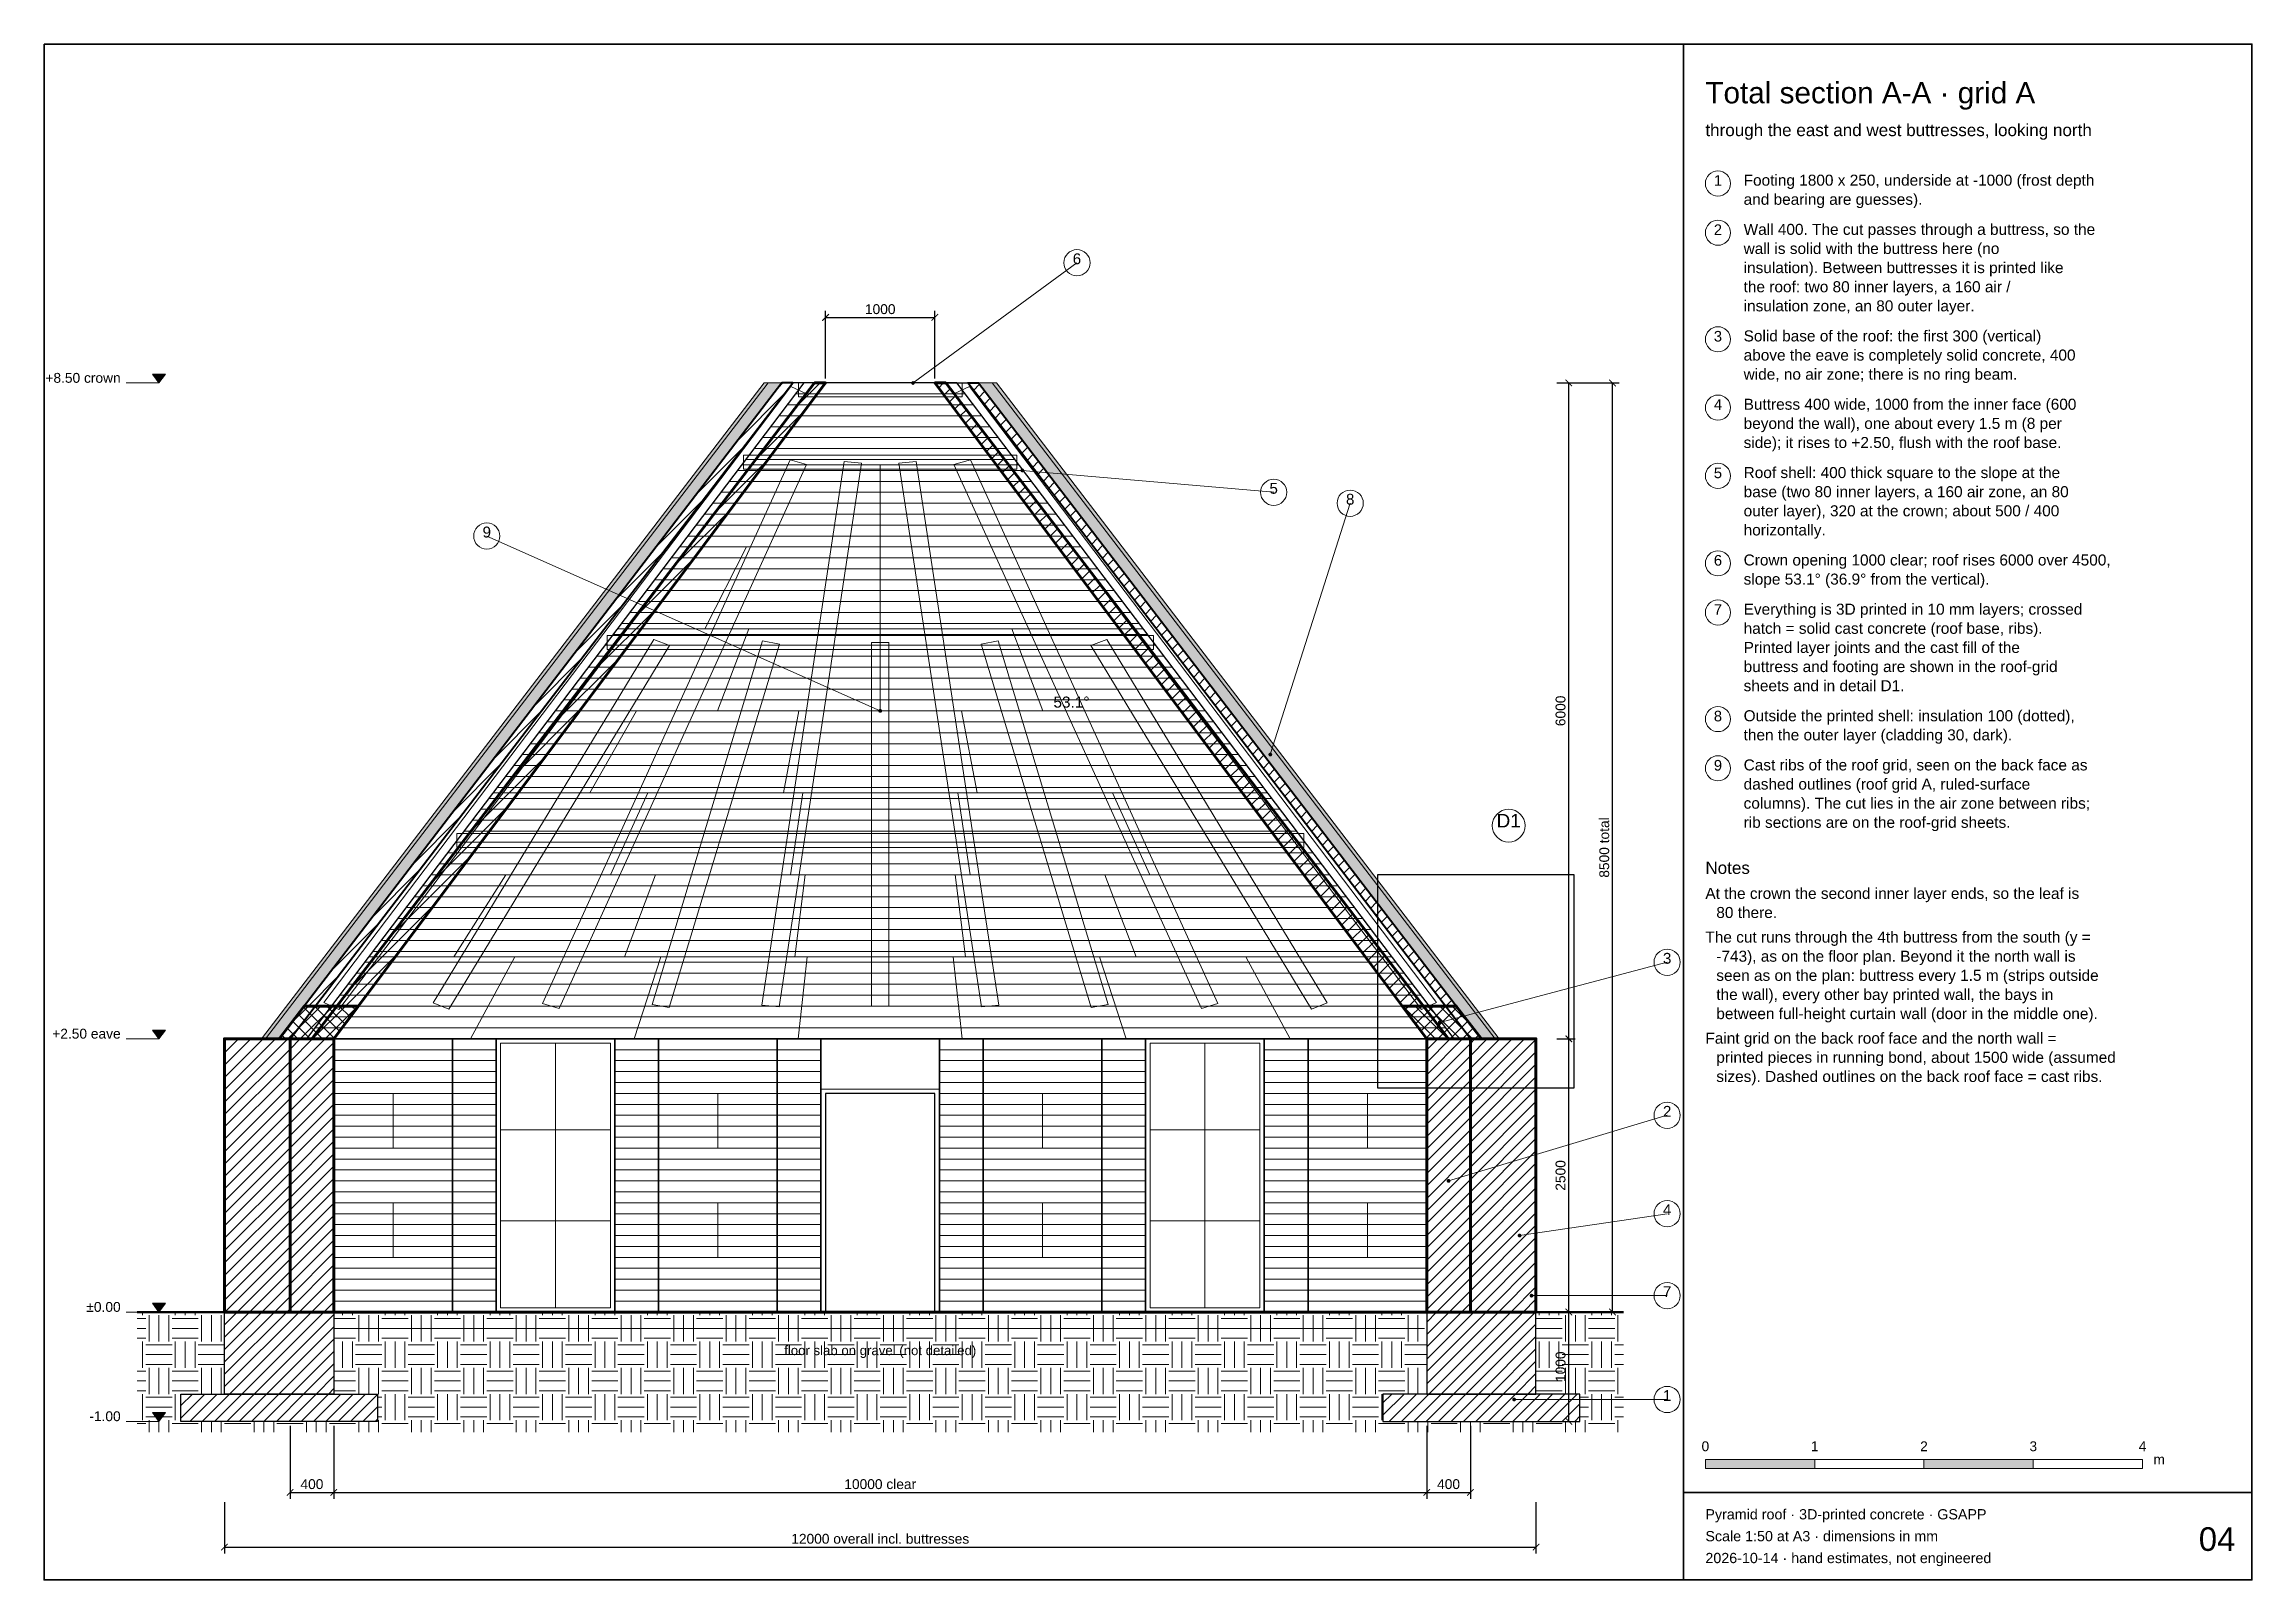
# Paper-space layout 'A3 sheet' of a CAD drawing. Header units: millimetres. Extents: x 8 to 412, y 8 to 289.
# The model-space entities are those that its viewports show. They can reach past a viewport. Long polylines and large blocks are cut down to what shows.
import ezdxf
from ezdxf.enums import TextEntityAlignment as Align

# ---------------------------------------------------------------- set-up
doc = ezdxf.new("R2010")
doc.units = ezdxf.units.MM
doc.linetypes.add('DASHED', pattern=[1.524, 1.27, -0.254])
for name, color, linetype, lineweight in [('ANNOTATION', 4, 'CONTINUOUS', 18), ('BACKGROUND', 9, 'CONTINUOUS', 13), ('CLADDING', 7, 'Continuous', 9), ('DIMS', 3, 'CONTINUOUS', 18), ('HATCH-CAST', 7, 'CONTINUOUS', 9), ('HATCH-EARTH', 8, 'CONTINUOUS', 9), ('HATCH-INSULATION', 7, 'Continuous', 9), ('HATCH-PRINTED', 7, 'CONTINUOUS', 9), ('HIDDEN-AXIS', 8, 'DASHED', 18), ('LINES', 7, 'CONTINUOUS', 25), ('OUTLINE-CUT', 7, 'CONTINUOUS', 50), ('OUTLINE-FINE', 7, 'CONTINUOUS', 25), ('PRINT-LAYERS', 7, 'CONTINUOUS', 9), ('TEXT', 7, 'CONTINUOUS', 18), ('TITLEBLOCK', 7, 'CONTINUOUS', 18)]:
    doc.layers.add(name, color=color, linetype=linetype, lineweight=lineweight)
doc.styles.get("Standard").update_dxf_attribs({"font": 'arial.ttf'})
doc.dimstyles.new('PYR-1-50', dxfattribs={"dimscale": 50, "dimtxt": 1.8, "dimasz": 1.2, "dimexe": 1.2, "dimexo": 0.8, "dimgap": 0.6, "dimtad": 1, "dimdec": 0, "dimtxsty": 'Standard', "dimblk": 'ARCHTICK', "dimcen": 2.5, "dimclrd": 3, "dimclre": 3, "dimclrt": 7, "dimazin": 3, "dimtfac": 1, "dimtmove": 0, "dimatfit": 3})

# ---------------------------------------------------------------- blocks, each defined once
blk = doc.blocks.new('_ARCHTICK')
at = {"color": 0, "linetype": 'BYBLOCK', "const_width": 0.15}
blk.add_lwpolyline([(-0.5, -0.5), (0.5, 0.5)], dxfattribs=at)

msp = doc.modelspace()

# ---------------------------------------------------------------- hatches: boundary and pattern name
at = {"layer": 'ANNOTATION', "ltscale": 50}
h = msp.add_hatch(color=7, dxfattribs=at)
h.dxf.hatch_style = 1
h.paths.add_polyline_path([(-6600, 8500), (-6540, 8580), (-6660, 8580)])
h = msp.add_hatch(color=7, dxfattribs=at)
h.dxf.hatch_style = 1
edge = h.paths.add_edge_path()
edge.add_arc((300, 8500), 17.5, 0, 360)
h = msp.add_hatch(color=7, dxfattribs=at)
h.dxf.hatch_style = 1
edge = h.paths.add_edge_path()
edge.add_arc((1300, 7700), 17.5, 0, 360)
h = msp.add_hatch(color=7, dxfattribs=at)
h.dxf.hatch_style = 1
edge = h.paths.add_edge_path()
edge.add_arc((0, 5500), 17.5, 0, 360)
h = msp.add_hatch(color=7, dxfattribs=at)
h.dxf.hatch_style = 1
edge = h.paths.add_edge_path()
edge.add_arc((3569.2, 5100), 17.5, 0, 360)
h = msp.add_hatch(color=7, dxfattribs=at)
h.dxf.hatch_style = 1
edge = h.paths.add_edge_path()
edge.add_arc((5120, 2650), 17.5, 0, 360)
h = msp.add_hatch(color=7, dxfattribs=at)
h.dxf.hatch_style = 1
h.paths.add_polyline_path([(-6600, 2500), (-6540, 2580), (-6660, 2580)])
h = msp.add_hatch(color=7, dxfattribs=at)
h.dxf.hatch_style = 1
edge = h.paths.add_edge_path()
edge.add_arc((5200, 1200), 17.5, 0, 360)
h = msp.add_hatch(color=7, dxfattribs=at)
h.dxf.hatch_style = 1
edge = h.paths.add_edge_path()
edge.add_arc((5850, 700), 17.5, 0, 360)
h = msp.add_hatch(color=7, dxfattribs=at)
h.dxf.hatch_style = 1
h.paths.add_polyline_path([(-6600, 0), (-6540, 80), (-6660, 80)])
h = msp.add_hatch(color=7, dxfattribs=at)
h.dxf.hatch_style = 1
edge = h.paths.add_edge_path()
edge.add_arc((5960, 150), 17.5, 0, 360)
h = msp.add_hatch(color=7, dxfattribs=at)
h.dxf.hatch_style = 1
edge = h.paths.add_edge_path()
edge.add_arc((5800, -800), 17.5, 0, 360)
h = msp.add_hatch(color=7, dxfattribs=at)
h.dxf.hatch_style = 1
h.paths.add_polyline_path([(-6600, -1000), (-6540, -920), (-6660, -920)])
at = {"layer": 'CLADDING', "ltscale": 50}
h = msp.add_hatch(color=7, dxfattribs=at)
h.dxf.hatch_style = 1
h.paths.add_polyline_path([(-5625, 2500), (-5662.5, 2500), (-1062.5, 8500), (-1025, 8500)])
h = msp.add_hatch(color=7, dxfattribs=at)
h.dxf.hatch_style = 1
h.paths.add_polyline_path([(5662.5, 2500), (5625, 2500), (1025, 8500), (1062.5, 8500)])
at = {"layer": 'HATCH-CAST', "ltscale": 50}
h = msp.add_hatch(dxfattribs=at)
h.set_pattern_fill('ANSI37', scale=25.197)
h.paths.add_polyline_path([(-4775, 2800), (-5000, 2500), (-5500, 2500), (-5270, 2800)])
h = msp.add_hatch(dxfattribs=at)
h.set_pattern_fill('ANSI37', scale=25.197)
h.paths.add_polyline_path([(5270, 2800), (5500, 2500), (5000, 2500), (4775, 2800)])
at = {"layer": 'HATCH-EARTH', "ltscale": 50}
h = msp.add_hatch(dxfattribs=at)
h.set_pattern_fill('EARTH', scale=37.795)
h.paths.add_polyline_path([(-6400, -1000), (-4600, -1000), (-4600, -750), (-5000, -750), (-5000, 0), (-3914.3, 0), (-3514.3, 0), (-2428.6, 0), (-2028.6, 0), (-942.9, 0), (-542.9, 0), (-500, 0), (500, 0), (542.9, 0), (942.9, 0), (2028.6, 0), (2428.6, 0), (3514.3, 0), (3914.3, 0), (5000, 0), (5000, -750), (4600, -750), (4600, -1000), (6400, -1000), (6400, -750), (6000, -750), (6000, 0), (6800, 0), (6800, -1100), (-6800, -1100), (-6800, 0), (-6000, 0), (-6000, -750), (-6400, -750)])
at = {"layer": 'HATCH-INSULATION', "ltscale": 50}
h = msp.add_hatch(dxfattribs=at)
h.set_pattern_fill('DOTS', scale=23.62205)
h.paths.add_polyline_path([(-5270, 2800), (-5500, 2500), (-5625, 2500), (-1025, 8500), (-900, 8500)])
h = msp.add_hatch(dxfattribs=at)
h.set_pattern_fill('DOTS', scale=23.62205)
h.paths.add_polyline_path([(5270, 2800), (900, 8500), (1025, 8500), (5625, 2500), (5500, 2500)])
at = {"layer": 'HATCH-PRINTED', "ltscale": 50}
h = msp.add_hatch(dxfattribs=at)
h.set_pattern_fill('ANSI31', scale=25.197)
h.paths.add_polyline_path([(-800, 8500), (-5170, 2800), (-5270, 2800), (-900, 8500)])
h = msp.add_hatch(dxfattribs=at)
h.set_pattern_fill('ANSI31', scale=25.197)
h.paths.add_polyline_path([(-4970, 2800), (-600, 8500), (-500, 8500), (-4775, 2800)])
h = msp.add_hatch(dxfattribs=at)
h.set_pattern_fill('ANSI31', scale=25.197)
h.paths.add_polyline_path([(4970, 2800), (4775, 2800), (500, 8500), (600, 8500)])
h = msp.add_hatch(dxfattribs=at)
h.set_pattern_fill('ANSI31', scale=25.197)
h.paths.add_polyline_path([(5170, 2800), (800, 8500), (900, 8500), (5270, 2800)])
h = msp.add_hatch(dxfattribs=at)
h.set_pattern_fill('ANSI31', scale=25.197)
h.paths.add_polyline_path([(-6000, 0), (-6000, 2500), (-5625, 2500), (-5500, 2500), (-5400, 2500), (-5400, 0)])
h = msp.add_hatch(dxfattribs=at)
h.set_pattern_fill('ANSI31', scale=25.197)
h.paths.add_polyline_path([(-5000, 0), (-5400, 0), (-5400, 2500), (-5200, 2500), (-5000, 2500)])
h = msp.add_hatch(dxfattribs=at)
h.set_pattern_fill('ANSI31', scale=25.197)
h.paths.add_polyline_path([(5000, 0), (5000, 2500), (5200, 2500), (5400, 2500), (5400, 0)])
h = msp.add_hatch(dxfattribs=at)
h.set_pattern_fill('ANSI31', scale=25.197)
h.paths.add_polyline_path([(6000, 0), (5400, 0), (5400, 2500), (5500, 2500), (5625, 2500), (6000, 2500)])
h = msp.add_hatch(dxfattribs=at)
h.set_pattern_fill('ANSI31', scale=25.197)
h.paths.add_polyline_path([(-6000, -750), (-6000, 0), (-5400, 0), (-5000, 0), (-5000, -750)])
h = msp.add_hatch(dxfattribs=at)
h.set_pattern_fill('ANSI31', scale=25.197)
h.paths.add_polyline_path([(6000, -750), (5000, -750), (5000, 0), (5400, 0), (6000, 0)])
h = msp.add_hatch(dxfattribs=at)
h.set_pattern_fill('ANSI31', scale=25.197)
h.paths.add_polyline_path([(-6000, -750), (-5000, -750), (-4600, -750), (-4600, -1000), (-6400, -1000), (-6400, -750)])
h = msp.add_hatch(dxfattribs=at)
h.set_pattern_fill('ANSI31', scale=25.197)
h.paths.add_polyline_path([(6000, -750), (6400, -750), (6400, -1000), (4600, -1000), (4600, -750), (5000, -750)])

# ---------------------------------------------------------------- linework, layer by layer
at = {"layer": 'ANNOTATION', "lineweight": 20, "ltscale": 50}
for points in [[(1800, 9600), (300, 8500)], [(-6600, 8500), (-6900, 8500)], [(3600, 7500), (1300, 7700)], [(4300, 7400), (3569.2, 5100)], [(-3600, 7100), (0, 5500)], [(7200, 3200), (5120, 2650)], [(-6600, 2500), (-6900, 2500)], [(7200, 1800), (5200, 1200)], [(7200, 900), (5850, 700)], [(-6600, 0), (-6900, 0)], [(7200, 150), (5960, 150)], [(7200, -800), (5800, -800)], [(-6600, -1000), (-6900, -1000)]]:
    msp.add_lwpolyline(points, dxfattribs=at)
at = {"layer": 'ANNOTATION', "lineweight": 9, "ltscale": 50}
for points in [[(-6600, 8500), (-6540, 8580), (-6660, 8580)], [(-6600, 2500), (-6540, 2580), (-6660, 2580)], [(-6600, 0), (-6540, 80), (-6660, 80)], [(-6600, -1000), (-6540, -920), (-6660, -920)]]:
    msp.add_lwpolyline(points, close=True, dxfattribs=at)
at = {"layer": 'ANNOTATION', "lineweight": 18, "ltscale": 50}
for centre, radius in [((1800, 9600), 120), ((3600, 7500), 120), ((4300, 7400), 120), ((-3600, 7100), 120), ((5750, 4450), 150), ((7200, 3200), 120), ((7200, 1800), 120), ((7200, 900), 120), ((7200, 150), 120), ((7200, -800), 120)]:
    msp.add_circle(centre, radius, dxfattribs=at)
at = {"layer": 'BACKGROUND', "lineweight": 20, "ltscale": 50}
for points in [[(-2971.4, 40), (-2971.4, 2460)], [(2971.4, 40), (2971.4, 2460)]]:
    msp.add_lwpolyline(points, dxfattribs=at)
at = {"layer": 'BACKGROUND', "lineweight": 15, "ltscale": 50}
for points in [[(-3474.3, 1666.7), (-2468.6, 1666.7)], [(2468.6, 1666.7), (3474.3, 1666.7)], [(-3474.3, 833.3), (-2468.6, 833.3)], [(2468.6, 833.3), (3474.3, 833.3)]]:
    msp.add_lwpolyline(points, dxfattribs=at)
at = {"layer": 'HIDDEN-AXIS', "linetype": 'DASHED', "lineweight": 20, "ltscale": 50}
for points in [[(-748.5, 8372), (748.5, 8372), (748.5, 8500), (-748.5, 8500), (-748.5, 8372)], [(-5091, 2833), (-817, 8469), (-680.1, 8403), (-4954, 2767), (-5091, 2833)], [(4954, 2767), (680.1, 8403), (817, 8469), (5091, 2833), (4954, 2767)], [(-3088.7, 2821.7), (-825.2, 7796.5), (-674.8, 7753), (-2938.3, 2778.3), (-3088.7, 2821.7)], [(-1250, 7710.7), (1250, 7710.7), (1250, 7838.7), (-1250, 7838.7), (-1250, 7710.7)], [(-1083.9, 2807.6), (-329.4, 7782.4), (-170.6, 7767.1), (-925.1, 2792.4), (-1083.9, 2807.6)], [(925.1, 2792.4), (170.6, 7767.1), (329.4, 7782.4), (1083.9, 2807.6), (925.1, 2792.4)], [(2938.3, 2778.3), (674.8, 7753), (825.2, 7796.5), (3088.7, 2821.7), (2938.3, 2778.3)], [(-4090, 2827.7), (-2072, 6154.1), (-1928, 6098.6), (-3946, 2772.3), (-4090, 2827.7)], [(-2500, 6062.4), (2500, 6062.4), (2500, 6190.4), (-2500, 6190.4), (-2500, 6062.4)], [(-2086.8, 2815), (-1077.8, 6141.3), (-922.2, 6111.4), (-1931.2, 2785), (-2086.8, 2815)], [(-80, 2800), (-80, 6126.4), (80, 6126.4), (80, 2800), (-80, 2800)], [(1931.2, 2785), (922.2, 6111.4), (1077.8, 6141.3), (2086.8, 2815), (1931.2, 2785)], [(3946, 2772.3), (1928, 6098.6), (2072, 6154.1), (4090, 2827.7), (3946, 2772.3)], [(-3875, 4249.2), (3875, 4249.2), (3875, 4377.2), (-3875, 4377.2), (-3875, 4249.2)], [(-5250, 2500), (5250, 2500), (5022.5, 2800), (-5022.5, 2800), (-5250, 2500)], [(-4980, -150), (4980, -150)]]:
    msp.add_lwpolyline(points, dxfattribs=at)
at = {"layer": 'HIDDEN-AXIS', "linetype": 'DASHED', "lineweight": 9, "ltscale": 50}
for points in [[(-1268.8, 7750), (1268.8, 7750)], [(0, 7000), (0, 7750)], [(-1837.5, 7000), (1837.5, 7000)], [(-1604.2, 6250), (-1225, 7000)], [(0, 6250), (0, 7000)], [(-2406.2, 6250), (2406.2, 6250)], [(-1487.5, 5500), (-1203.1, 6250)], [(0, 5500), (0, 6250)], [(1487.5, 5500), (1203.1, 6250)], [(-2975, 5500), (2975, 5500)], [(-2657.8, 4750), (-2231.2, 5500)], [(-885.9, 4750), (-743.8, 5500)], [(885.9, 4750), (743.8, 5500)], [(-3543.8, 4750), (3543.8, 4750)], [(-2467.5, 4000), (-2126.2, 4750)], [(-822.5, 4000), (-708.7, 4750)], [(822.5, 4000), (708.7, 4750)], [(2467.5, 4000), (2126.3, 4750)], [(-4112.5, 4000), (4112.5, 4000)], [(-3901, 3250), (-3427.1, 4000)], [(-2340.6, 3250), (-2056.2, 4000)], [(-780.2, 3250), (-685.4, 4000)], [(780.2, 3250), (685.4, 4000)], [(2340.6, 3250), (2056.2, 4000)], [(-4681.2, 3250), (4681.2, 3250)], [(-3750, 2500), (-3343.8, 3250)], [(-2250, 2500), (-2006.3, 3250)], [(-750, 2500), (-668.8, 3250)], [(750, 2500), (668.7, 3250)], [(2250, 2500), (2006.3, 3250)], [(3750, 2500), (3343.7, 3250)], [(-5000, 2000), (-3914.3, 2000)], [(-4457.1, 1500), (-4457.1, 2000)], [(-2028.6, 2000), (-942.9, 2000)], [(-1485.7, 1500), (-1485.7, 2000)], [(942.9, 2000), (2028.6, 2000)], [(1485.7, 1500), (1485.7, 2000)], [(3914.3, 2000), (5000, 2000)], [(4457.1, 1500), (4457.1, 2000)], [(-5000, 1500), (-3914.3, 1500)], [(-2028.6, 1500), (-942.9, 1500)], [(942.9, 1500), (2028.6, 1500)], [(3914.3, 1500), (5000, 1500)], [(-5000, 1000), (-3914.3, 1000)], [(-4457.1, 500), (-4457.1, 1000)], [(-2028.6, 1000), (-942.9, 1000)], [(-1485.7, 500), (-1485.7, 1000)], [(942.9, 1000), (2028.6, 1000)], [(1485.7, 500), (1485.7, 1000)], [(3914.3, 1000), (5000, 1000)], [(4457.1, 500), (4457.1, 1000)], [(-5000, 500), (-3914.3, 500)], [(-2028.6, 500), (-942.9, 500)], [(942.9, 500), (2028.6, 500)], [(3914.3, 500), (5000, 500)]]:
    msp.add_lwpolyline(points, dxfattribs=at)
at = {"layer": 'HIDDEN-AXIS', "linetype": 'DASHED', "lineweight": 25, "ltscale": 50}
msp.add_lwpolyline([(4550, 2050), (6350, 2050), (6350, 4000), (4550, 4000), (4550, 2050)], dxfattribs=at)
at = {"layer": 'LINES', "lineweight": 0, "ltscale": 50}
msp.add_lwpolyline([(5000, 2500), (500, 8500)], dxfattribs=at)
at = {"layer": 'LINES', "lineweight": 25, "ltscale": 50}
for points in [[(-5000, 2500), (-5500, 2500)], [(5000, 2500), (5500, 2500)]]:
    msp.add_lwpolyline(points, dxfattribs=at)
at = {"layer": 'LINES', "lineweight": 60, "ltscale": 50}
for points in [[(-5000, 0), (-5000, 2500)], [(5000, 0), (5000, 2500)], [(-5000, 0), (5000, 0)]]:
    msp.add_lwpolyline(points, dxfattribs=at)
at = {"layer": 'LINES', "lineweight": 50, "ltscale": 50}
msp.add_lwpolyline([(-6800, 0), (6800, 0)], dxfattribs=at)
at = {"layer": 'OUTLINE-CUT', "lineweight": 40, "ltscale": 50}
for points in [[(-5400, 2500), (-800, 8500), (-900, 8500), (-5500, 2500)], [(5400, 2500), (800, 8500), (900, 8500), (5500, 2500)]]:
    msp.add_lwpolyline(points, close=True, dxfattribs=at)
at = {"layer": 'OUTLINE-CUT', "lineweight": 70, "ltscale": 50}
for points in [[(-5000, 2500), (-500, 8500), (-600, 8500), (-5200, 2500)], [(5000, 2500), (500, 8500), (600, 8500), (5200, 2500)], [(-5400, 0), (-6000, 0), (-6000, 2500), (-5400, 2500)], [(-5000, 0), (-5400, 0), (-5400, 2500), (-5000, 2500)], [(5000, 0), (5400, 0), (5400, 2500), (5000, 2500)], [(5400, 0), (6000, 0), (6000, 2500), (5400, 2500)]]:
    msp.add_lwpolyline(points, close=True, dxfattribs=at)
at = {"layer": 'OUTLINE-CUT', "lineweight": 60, "ltscale": 50}
for points in [[(-5000, 2500), (-4775, 2800), (-5270, 2800), (-5500, 2500)], [(5000, 2500), (4775, 2800), (5270, 2800), (5500, 2500)]]:
    msp.add_lwpolyline(points, close=True, dxfattribs=at)
at = {"layer": 'OUTLINE-FINE', "lineweight": 20, "ltscale": 50}
for points in [[(-5625, 2500), (-1025, 8500), (-1062.5, 8500), (-5662.5, 2500)], [(5625, 2500), (1025, 8500), (1062.5, 8500), (5662.5, 2500)]]:
    msp.add_lwpolyline(points, close=True, dxfattribs=at)
at = {"layer": 'OUTLINE-FINE', "lineweight": 9, "ltscale": 50}
for points in [[(-5500, 2500), (-900, 8500), (-1025, 8500), (-5625, 2500)], [(5500, 2500), (900, 8500), (1025, 8500), (5625, 2500)]]:
    msp.add_lwpolyline(points, close=True, dxfattribs=at)
at = {"layer": 'OUTLINE-FINE', "lineweight": 25, "ltscale": 50}
for points in [[(-5200, 2500), (-600, 8500), (-800, 8500), (-5400, 2500)], [(5200, 2500), (600, 8500), (800, 8500), (5400, 2500)]]:
    msp.add_lwpolyline(points, close=True, dxfattribs=at)
at = {"layer": 'OUTLINE-FINE', "lineweight": 30, "ltscale": 50}
for points in [[(-5250, 2500), (5250, 2500), (700, 8500), (-700, 8500)], [(-5000, 0), (5000, 0), (5000, 2500), (-5000, 2500)], [(-500, 0), (500, 0), (500, 2000), (-500, 2000)], [(-5000, -750), (-6000, -750), (-6000, 0), (-5000, 0)], [(5000, -750), (6000, -750), (6000, 0), (5000, 0)], [(-4600, -1000), (-6400, -1000), (-6400, -750), (-4600, -750)], [(4600, -1000), (6400, -1000), (6400, -750), (4600, -750)]]:
    msp.add_lwpolyline(points, close=True, dxfattribs=at)
at = {"layer": 'OUTLINE-FINE', "lineweight": 35, "ltscale": 50}
for points in [[(-3914.3, 0), (-3514.3, 0), (-3514.3, 2500), (-3914.3, 2500)], [(-3514.3, 0), (-2428.6, 0), (-2428.6, 2500), (-3514.3, 2500)], [(-2428.6, 0), (-2028.6, 0), (-2028.6, 2500), (-2428.6, 2500)], [(-942.9, 0), (-542.9, 0), (-542.9, 2500), (-942.9, 2500)], [(542.9, 0), (942.9, 0), (942.9, 2500), (542.9, 2500)], [(2028.6, 0), (2428.6, 0), (2428.6, 2500), (2028.6, 2500)], [(2428.6, 0), (3514.3, 0), (3514.3, 2500), (2428.6, 2500)], [(3514.3, 0), (3914.3, 0), (3914.3, 2500), (3514.3, 2500)]]:
    msp.add_lwpolyline(points, close=True, dxfattribs=at)
at = {"layer": 'OUTLINE-FINE', "lineweight": 15, "ltscale": 50}
for points in [[(-3474.3, 40), (-2468.6, 40), (-2468.6, 2460), (-3474.3, 2460)], [(2468.6, 40), (3474.3, 40), (3474.3, 2460), (2468.6, 2460)], [(-540, 0), (540, 0), (540, 2040), (-540, 2040)]]:
    msp.add_lwpolyline(points, close=True, dxfattribs=at)
at = {"layer": 'PRINT-LAYERS', "lineweight": 5, "ltscale": 50}
for points in [[(-851.7, 8300), (851.7, 8300)], [(-775.8, 8400), (775.8, 8400)], [(-1003.3, 8100), (1003.3, 8100)], [(-927.5, 8200), (927.5, 8200)], [(-1155, 7900), (1155, 7900)], [(-1079.2, 8000), (1079.2, 8000)], [(-1306.7, 7700), (1306.7, 7700)], [(-1230.8, 7800), (1230.8, 7800)], [(-1458.3, 7500), (1458.3, 7500)], [(-1382.5, 7600), (1382.5, 7600)], [(-1610, 7300), (1610, 7300)], [(-1534.2, 7400), (1534.2, 7400)], [(-1761.7, 7100), (1761.7, 7100)], [(-1685.8, 7200), (1685.8, 7200)], [(-1913.3, 6900), (1913.3, 6900)], [(-1837.5, 7000), (1837.5, 7000)], [(-2065, 6700), (2065, 6700)], [(-1989.2, 6800), (1989.2, 6800)], [(-2216.7, 6500), (2216.7, 6500)], [(-2140.8, 6600), (2140.8, 6600)], [(-2368.3, 6300), (2368.3, 6300)], [(-2292.5, 6400), (2292.5, 6400)], [(-2520, 6100), (2520, 6100)], [(-2444.2, 6200), (2444.2, 6200)], [(-2671.7, 5900), (2671.7, 5900)], [(-2595.8, 6000), (2595.8, 6000)], [(-2823.3, 5700), (2823.3, 5700)], [(-2747.5, 5800), (2747.5, 5800)], [(-2975, 5500), (2975, 5500)], [(-2899.2, 5600), (2899.2, 5600)], [(-3126.7, 5300), (3126.7, 5300)], [(-3050.8, 5400), (3050.8, 5400)], [(-3278.3, 5100), (3278.3, 5100)], [(-3202.5, 5200), (3202.5, 5200)], [(-3430, 4900), (3430, 4900)], [(-3354.2, 5000), (3354.2, 5000)], [(-3581.7, 4700), (3581.7, 4700)], [(-3505.8, 4800), (3505.8, 4800)], [(-3733.3, 4500), (3733.3, 4500)], [(-3657.5, 4600), (3657.5, 4600)], [(-3885, 4300), (3885, 4300)], [(-3809.2, 4400), (3809.2, 4400)], [(-4036.7, 4100), (4036.7, 4100)], [(-3960.8, 4200), (3960.8, 4200)], [(-4188.3, 3900), (4188.3, 3900)], [(-4112.5, 4000), (4112.5, 4000)], [(-4340, 3700), (4340, 3700)], [(-4264.2, 3800), (4264.2, 3800)], [(-4491.7, 3500), (4491.7, 3500)], [(-4415.8, 3600), (4415.8, 3600)], [(-4643.3, 3300), (4643.3, 3300)], [(-4567.5, 3400), (4567.5, 3400)], [(-4795, 3100), (4795, 3100)], [(-4719.2, 3200), (4719.2, 3200)], [(-4946.7, 2900), (4946.7, 2900)], [(-4870.8, 3000), (4870.8, 3000)], [(-5098.3, 2700), (5098.3, 2700)], [(-5022.5, 2800), (5022.5, 2800)], [(-5174.2, 2600), (5174.2, 2600)], [(-5000, 2400), (-3914.3, 2400)], [(-5000, 2300), (-3914.3, 2300)], [(-3914.3, 2400), (-3514.3, 2400)], [(-3914.3, 2300), (-3514.3, 2300)], [(-2428.6, 2400), (-2028.6, 2400)], [(-2428.6, 2300), (-2028.6, 2300)], [(-2028.6, 2400), (-942.9, 2400)], [(-2028.6, 2300), (-942.9, 2300)], [(-942.9, 2400), (-542.9, 2400)], [(-942.9, 2300), (-542.9, 2300)], [(542.9, 2400), (942.9, 2400)], [(542.9, 2300), (942.9, 2300)], [(942.9, 2400), (2028.6, 2400)], [(942.9, 2300), (2028.6, 2300)], [(2028.6, 2400), (2428.6, 2400)], [(2028.6, 2300), (2428.6, 2300)], [(3514.3, 2400), (3914.3, 2400)], [(3514.3, 2300), (3914.3, 2300)], [(3914.3, 2400), (5000, 2400)], [(3914.3, 2300), (5000, 2300)], [(-5000, 2200), (-3914.3, 2200)], [(-5000, 2100), (-3914.3, 2100)], [(-3914.3, 2200), (-3514.3, 2200)], [(-3914.3, 2100), (-3514.3, 2100)], [(-2428.6, 2200), (-2028.6, 2200)], [(-2428.6, 2100), (-2028.6, 2100)], [(-2028.6, 2200), (-942.9, 2200)], [(-2028.6, 2100), (-942.9, 2100)], [(-942.9, 2200), (-542.9, 2200)], [(-942.9, 2100), (-542.9, 2100)], [(542.9, 2200), (942.9, 2200)], [(542.9, 2100), (942.9, 2100)], [(942.9, 2200), (2028.6, 2200)], [(942.9, 2100), (2028.6, 2100)], [(2028.6, 2200), (2428.6, 2200)], [(2028.6, 2100), (2428.6, 2100)], [(3514.3, 2200), (3914.3, 2200)], [(3514.3, 2100), (3914.3, 2100)], [(3914.3, 2200), (5000, 2200)], [(3914.3, 2100), (5000, 2100)], [(-5000, 2000), (-3914.3, 2000)], [(-5000, 1900), (-3914.3, 1900)], [(-3914.3, 2000), (-3514.3, 2000)], [(-3914.3, 1900), (-3514.3, 1900)], [(-2428.6, 2000), (-2028.6, 2000)], [(-2428.6, 1900), (-2028.6, 1900)], [(-2028.6, 2000), (-942.9, 2000)], [(-2028.6, 1900), (-942.9, 1900)], [(-942.9, 2000), (-542.9, 2000)], [(-942.9, 1900), (-542.9, 1900)], [(542.9, 2000), (942.9, 2000)], [(542.9, 1900), (942.9, 1900)], [(942.9, 2000), (2028.6, 2000)], [(942.9, 1900), (2028.6, 1900)], [(2028.6, 2000), (2428.6, 2000)], [(2028.6, 1900), (2428.6, 1900)], [(3514.3, 2000), (3914.3, 2000)], [(3514.3, 1900), (3914.3, 1900)], [(3914.3, 2000), (5000, 2000)], [(3914.3, 1900), (5000, 1900)], [(-5000, 1800), (-3914.3, 1800)], [(-5000, 1700), (-3914.3, 1700)], [(-3914.3, 1800), (-3514.3, 1800)], [(-3914.3, 1700), (-3514.3, 1700)], [(-2428.6, 1800), (-2028.6, 1800)], [(-2428.6, 1700), (-2028.6, 1700)], [(-2028.6, 1800), (-942.9, 1800)], [(-2028.6, 1700), (-942.9, 1700)], [(-942.9, 1800), (-542.9, 1800)], [(-942.9, 1700), (-542.9, 1700)], [(542.9, 1800), (942.9, 1800)], [(542.9, 1700), (942.9, 1700)], [(942.9, 1800), (2028.6, 1800)], [(942.9, 1700), (2028.6, 1700)], [(2028.6, 1800), (2428.6, 1800)], [(2028.6, 1700), (2428.6, 1700)], [(3514.3, 1800), (3914.3, 1800)], [(3514.3, 1700), (3914.3, 1700)], [(3914.3, 1800), (5000, 1800)], [(3914.3, 1700), (5000, 1700)], [(-5000, 1600), (-3914.3, 1600)], [(-5000, 1500), (-3914.3, 1500)], [(-3914.3, 1600), (-3514.3, 1600)], [(-3914.3, 1500), (-3514.3, 1500)], [(-2428.6, 1600), (-2028.6, 1600)], [(-2428.6, 1500), (-2028.6, 1500)], [(-2028.6, 1600), (-942.9, 1600)], [(-2028.6, 1500), (-942.9, 1500)], [(-942.9, 1600), (-542.9, 1600)], [(-942.9, 1500), (-542.9, 1500)], [(542.9, 1600), (942.9, 1600)], [(542.9, 1500), (942.9, 1500)], [(942.9, 1600), (2028.6, 1600)], [(942.9, 1500), (2028.6, 1500)], [(2028.6, 1600), (2428.6, 1600)], [(2028.6, 1500), (2428.6, 1500)], [(3514.3, 1600), (3914.3, 1600)], [(3514.3, 1500), (3914.3, 1500)], [(3914.3, 1600), (5000, 1600)], [(3914.3, 1500), (5000, 1500)], [(-5000, 1400), (-3914.3, 1400)], [(-5000, 1300), (-3914.3, 1300)], [(-3914.3, 1400), (-3514.3, 1400)], [(-3914.3, 1300), (-3514.3, 1300)], [(-2428.6, 1400), (-2028.6, 1400)], [(-2428.6, 1300), (-2028.6, 1300)], [(-2028.6, 1400), (-942.9, 1400)], [(-2028.6, 1300), (-942.9, 1300)], [(-942.9, 1400), (-542.9, 1400)], [(-942.9, 1300), (-542.9, 1300)], [(542.9, 1400), (942.9, 1400)], [(542.9, 1300), (942.9, 1300)], [(942.9, 1400), (2028.6, 1400)], [(942.9, 1300), (2028.6, 1300)], [(2028.6, 1400), (2428.6, 1400)], [(2028.6, 1300), (2428.6, 1300)], [(3514.3, 1400), (3914.3, 1400)], [(3514.3, 1300), (3914.3, 1300)], [(3914.3, 1400), (5000, 1400)], [(3914.3, 1300), (5000, 1300)], [(-5000, 1200), (-3914.3, 1200)], [(-5000, 1100), (-3914.3, 1100)], [(-3914.3, 1200), (-3514.3, 1200)], [(-3914.3, 1100), (-3514.3, 1100)], [(-2428.6, 1200), (-2028.6, 1200)], [(-2428.6, 1100), (-2028.6, 1100)], [(-2028.6, 1200), (-942.9, 1200)], [(-2028.6, 1100), (-942.9, 1100)], [(-942.9, 1200), (-542.9, 1200)], [(-942.9, 1100), (-542.9, 1100)], [(542.9, 1200), (942.9, 1200)], [(542.9, 1100), (942.9, 1100)], [(942.9, 1200), (2028.6, 1200)], [(942.9, 1100), (2028.6, 1100)], [(2028.6, 1200), (2428.6, 1200)], [(2028.6, 1100), (2428.6, 1100)], [(3514.3, 1200), (3914.3, 1200)], [(3514.3, 1100), (3914.3, 1100)], [(3914.3, 1200), (5000, 1200)], [(3914.3, 1100), (5000, 1100)], [(-5000, 1000), (-3914.3, 1000)], [(-5000, 900), (-3914.3, 900)], [(-3914.3, 1000), (-3514.3, 1000)], [(-3914.3, 900), (-3514.3, 900)], [(-2428.6, 1000), (-2028.6, 1000)], [(-2428.6, 900), (-2028.6, 900)], [(-2028.6, 1000), (-942.9, 1000)], [(-2028.6, 900), (-942.9, 900)], [(-942.9, 1000), (-542.9, 1000)], [(-942.9, 900), (-542.9, 900)], [(542.9, 1000), (942.9, 1000)], [(542.9, 900), (942.9, 900)], [(942.9, 1000), (2028.6, 1000)], [(942.9, 900), (2028.6, 900)], [(2028.6, 1000), (2428.6, 1000)], [(2028.6, 900), (2428.6, 900)], [(3514.3, 1000), (3914.3, 1000)], [(3514.3, 900), (3914.3, 900)], [(3914.3, 1000), (5000, 1000)], [(3914.3, 900), (5000, 900)], [(-5000, 800), (-3914.3, 800)], [(-5000, 700), (-3914.3, 700)], [(-3914.3, 800), (-3514.3, 800)], [(-3914.3, 700), (-3514.3, 700)], [(-2428.6, 800), (-2028.6, 800)], [(-2428.6, 700), (-2028.6, 700)], [(-2028.6, 800), (-942.9, 800)], [(-2028.6, 700), (-942.9, 700)], [(-942.9, 800), (-542.9, 800)], [(-942.9, 700), (-542.9, 700)], [(542.9, 800), (942.9, 800)], [(542.9, 700), (942.9, 700)], [(942.9, 800), (2028.6, 800)], [(942.9, 700), (2028.6, 700)], [(2028.6, 800), (2428.6, 800)], [(2028.6, 700), (2428.6, 700)], [(3514.3, 800), (3914.3, 800)], [(3514.3, 700), (3914.3, 700)], [(3914.3, 800), (5000, 800)], [(3914.3, 700), (5000, 700)], [(-5000, 600), (-3914.3, 600)], [(-5000, 500), (-3914.3, 500)], [(-3914.3, 600), (-3514.3, 600)], [(-3914.3, 500), (-3514.3, 500)], [(-2428.6, 600), (-2028.6, 600)], [(-2428.6, 500), (-2028.6, 500)], [(-2028.6, 600), (-942.9, 600)], [(-2028.6, 500), (-942.9, 500)], [(-942.9, 600), (-542.9, 600)], [(-942.9, 500), (-542.9, 500)], [(542.9, 600), (942.9, 600)], [(542.9, 500), (942.9, 500)], [(942.9, 600), (2028.6, 600)], [(942.9, 500), (2028.6, 500)], [(2028.6, 600), (2428.6, 600)], [(2028.6, 500), (2428.6, 500)], [(3514.3, 600), (3914.3, 600)], [(3514.3, 500), (3914.3, 500)], [(3914.3, 600), (5000, 600)], [(3914.3, 500), (5000, 500)], [(-5000, 400), (-3914.3, 400)], [(-5000, 300), (-3914.3, 300)], [(-3914.3, 400), (-3514.3, 400)], [(-3914.3, 300), (-3514.3, 300)], [(-2428.6, 400), (-2028.6, 400)], [(-2428.6, 300), (-2028.6, 300)], [(-2028.6, 400), (-942.9, 400)], [(-2028.6, 300), (-942.9, 300)], [(-942.9, 400), (-542.9, 400)], [(-942.9, 300), (-542.9, 300)], [(542.9, 400), (942.9, 400)], [(542.9, 300), (942.9, 300)], [(942.9, 400), (2028.6, 400)], [(942.9, 300), (2028.6, 300)], [(2028.6, 400), (2428.6, 400)], [(2028.6, 300), (2428.6, 300)], [(3514.3, 400), (3914.3, 400)], [(3514.3, 300), (3914.3, 300)], [(3914.3, 400), (5000, 400)], [(3914.3, 300), (5000, 300)], [(-5000, 200), (-3914.3, 200)], [(-5000, 100), (-3914.3, 100)], [(-3914.3, 200), (-3514.3, 200)], [(-3914.3, 100), (-3514.3, 100)], [(-2428.6, 200), (-2028.6, 200)], [(-2428.6, 100), (-2028.6, 100)], [(-2028.6, 200), (-942.9, 200)], [(-2028.6, 100), (-942.9, 100)], [(-942.9, 200), (-542.9, 200)], [(-942.9, 100), (-542.9, 100)], [(542.9, 200), (942.9, 200)], [(542.9, 100), (942.9, 100)], [(942.9, 200), (2028.6, 200)], [(942.9, 100), (2028.6, 100)], [(2028.6, 200), (2428.6, 200)], [(2028.6, 100), (2428.6, 100)], [(3514.3, 200), (3914.3, 200)], [(3514.3, 100), (3914.3, 100)], [(3914.3, 200), (5000, 200)], [(3914.3, 100), (5000, 100)]]:
    msp.add_lwpolyline(points, dxfattribs=at)

# ---------------------------------------------------------------- texts
at = {"layer": 'ANNOTATION', "ltscale": 50}
for s, height, p in [('6', 99.4, (1800, 9556.8)), ('5', 99.4, (3600, 7456.8)), ('8', 99.4, (4300, 7356.8)), ('9', 99.4, (-3600, 7056.8)), ('D1', 124.2, (5750, 4396)), ('3', 99.4, (7200, 3156.8)), ('2', 99.4, (7200, 1756.8)), ('4', 99.4, (7200, 856.8)), ('7', 99.4, (7200, 106.8)), ('1', 99.4, (7200, -843.2))]:
    msp.add_text(s, height=height, dxfattribs=at).set_placement(p, align=Align.BOTTOM_CENTER)
for s, p in [('+8.50 crown', (-6950, 8475)), ('+2.50 eave', (-6950, 2475)), ('±0.00', (-6950, -25)), ('-1.00', (-6950, -1025))]:
    msp.add_text(s, height=90, dxfattribs=at).set_placement(p, align=Align.BOTTOM_RIGHT)
at = {"layer": 'TEXT', "ltscale": 50}
for s, height, p in [('53.1°', 100.8, (1750, 5500)), ('floor slab on gravel (not detailed)', 86.4, (0, -420))]:
    msp.add_text(s, height=height, dxfattribs=at).set_placement(p, align=Align.BOTTOM_CENTER)

# ---------------------------------------------------------------- dimensions: what is measured, and where the dimension line sits
at = {"layer": 'DIMS'}
for base, p1, p2 in [((-500, 9100), (-500, 8500), (500, 8500)), ((-5400, -1650), (-5400, -1000), (-5000, -1000)), ((5000, -1650), (5000, -1000), (5400, -1000))]:
    msp.add_linear_dim(base=base, p1=p1, p2=p2, dimstyle='PYR-1-50', dxfattribs=at).render()
for base, p1, p2 in [((6300, 2500), (6150, 2500), (6150, 8500)), ((6300, 0), (6150, 0), (6150, 2500)), ((6300, -1000), (6150, -1000), (6150, 0))]:
    msp.add_linear_dim(base=base, p1=p1, p2=p2, angle=90, dimstyle='PYR-1-50', dxfattribs=at).render()
msp.add_linear_dim(base=(6700, 0), p1=(6150, 0), p2=(6150, 8500), angle=90, text='<> total', dimstyle='PYR-1-50', dxfattribs=at).render()
for base, p1, p2, text in [((-5000, -1650), (-5000, -1000), (5000, -1000), '<> clear'), ((-6000, -2150), (-6000, -1700), (6000, -1700), '<> overall incl. buttresses')]:
    msp.add_linear_dim(base=base, p1=p1, p2=p2, text=text, dimstyle='PYR-1-50', dxfattribs=at).render()

psp = doc.layouts.new('A3 sheet')

# ---------------------------------------------------------------- hatches: boundary and pattern name
at = {"layer": 'TITLEBLOCK'}
h = psp.add_hatch(color=7, dxfattribs=at)
h.dxf.hatch_style = 1
h.paths.add_polyline_path([(312, 30), (332, 30), (332, 28.4), (312, 28.4)])
h = psp.add_hatch(color=7, dxfattribs=at)
h.dxf.hatch_style = 1
h.paths.add_polyline_path([(352, 30), (372, 30), (372, 28.4), (352, 28.4)])

# ---------------------------------------------------------------- linework, layer by layer
at = {"layer": 'TITLEBLOCK', "lineweight": 35}
for p, q in [((308, 289), (308, 8)), ((308, 24), (412, 24))]:
    psp.add_line(p, q, dxfattribs=at)
psp.add_lwpolyline([(8, 289), (412, 289), (412, 8), (8, 8)], close=True, dxfattribs=at)
at = {"layer": 'TITLEBLOCK', "lineweight": 20}
for points in [[(312, 30), (332, 30), (332, 28.4), (312, 28.4)], [(332, 30), (352, 30), (352, 28.4), (332, 28.4)], [(352, 30), (372, 30), (372, 28.4), (352, 28.4)], [(372, 30), (392, 30), (392, 28.4), (372, 28.4)]]:
    psp.add_lwpolyline(points, close=True, dxfattribs=at)
at = {"layer": 'TITLEBLOCK', "lineweight": 18}
for centre in [(314.3, 263.5), (314.3, 254.5), (314.3, 235), (314.3, 222.5), (314.3, 210), (314.3, 194), (314.3, 185), (314.3, 165.5), (314.3, 156.5)]:
    psp.add_circle(centre, 2.3, dxfattribs=at)

# ---------------------------------------------------------------- texts
at = {"layer": 'TITLEBLOCK'}
for s, height, p in [('Total section A-A · grid A', 3.888, (312, 277)), ('through the east and west buttresses, looking north', 2.232, (312, 271.5)), ('Footing 1800 x 250, underside at -1000 (frost depth', 2.016, (319, 262.5)), ('and bearing are guesses).', 2.016, (319, 259)), ('Wall 400. The cut passes through a buttress, so the', 2.016, (319, 253.5)), ('wall is solid with the buttress here (no', 2.016, (319, 250)), ('insulation). Between buttresses it is printed like', 2.016, (319, 246.5)), ('the roof: two 80 inner layers, a 160 air /', 2.016, (319, 243)), ('insulation zone, an 80 outer layer.', 2.016, (319, 239.5)), ('Solid base of the roof: the first 300 (vertical)', 2.016, (319, 234)), ('above the eave is completely solid concrete, 400', 2.016, (319, 230.5)), ('wide, no air zone; there is no ring beam.', 2.016, (319, 227)), ('Buttress 400 wide, 1000 from the inner face (600', 2.016, (319, 221.5)), ('beyond the wall), one about every 1.5 m (8 per', 2.016, (319, 218)), ('side); it rises to +2.50, flush with the roof base.', 2.016, (319, 214.5)), ('Roof shell: 400 thick square to the slope at the', 2.016, (319, 209)), ('base (two 80 inner layers, a 160 air zone, an 80', 2.016, (319, 205.5)), ('outer layer), 320 at the crown; about 500 / 400', 2.016, (319, 202)), ('horizontally.', 2.016, (319, 198.5)), ('Crown opening 1000 clear; roof rises 6000 over 4500,', 2.016, (319, 193)), ('slope 53.1° (36.9° from the vertical).', 2.016, (319, 189.5)), ('Everything is 3D printed in 10 mm layers; crossed', 2.016, (319, 184)), ('hatch = solid cast concrete (roof base, ribs).', 2.016, (319, 180.5)), ('Printed layer joints and the cast fill of the', 2.016, (319, 177)), ('buttress and footing are shown in the roof-grid', 2.016, (319, 173.5)), ('sheets and in detail D1.', 2.016, (319, 170)), ('Outside the printed shell: insulation 100 (dotted),', 2.016, (319, 164.5)), ('then the outer layer (cladding 30, dark).', 2.016, (319, 161)), ('Cast ribs of the roof grid, seen on the back face as', 2.016, (319, 155.5)), ('dashed outlines (roof grid A, ruled-surface', 2.016, (319, 152)), ('columns). The cut lies in the air zone between ribs;', 2.016, (319, 148.5)), ('rib sections are on the roof-grid sheets.', 2.016, (319, 145)), ('Notes', 2.232, (312, 136.5)), ('At the crown the second inner layer ends, so the leaf is', 2.016, (312, 132)), ('80 there.', 2.016, (314, 128.5)), ('The cut runs through the 4th buttress from the south (y =', 2.016, (312, 124)), ('-743), as on the floor plan. Beyond it the north wall is', 2.016, (314, 120.5)), ('seen as on the plan: buttress every 1.5 m (strips outside', 2.016, (314, 117)), ('the wall), every other bay printed wall, the bays in', 2.016, (314, 113.5)), ('between full-height curtain wall (door in the middle one).', 2.016, (314, 110)), ('Faint grid on the back roof face and the north wall =', 2.016, (312, 105.5)), ('sizes). Dashed outlines on the back roof face = cast ribs.', 2.016, (314, 98.5)), ('printed pieces in running bond, about 1500 wide (assumed', 2.016, (314, 102)), ('m', 1.8, (394, 28.6)), ('Pyramid roof · 3D-printed concrete · GSAPP', 1.872, (312, 18.5)), ('Scale 1:50 at A3 · dimensions in mm', 1.872, (312, 14.5)), ('2026-10-14 · hand estimates, not engineered', 1.872, (312, 10.5))]:
    psp.add_text(s, height=height, dxfattribs=at).set_placement(p, align=Align.BOTTOM_LEFT)
for s, height, p in [('1', 1.94, (314.3, 262.5)), ('2', 1.94, (314.3, 253.5)), ('3', 1.94, (314.3, 234)), ('4', 1.94, (314.3, 221.5)), ('5', 1.94, (314.3, 209)), ('6', 1.94, (314.3, 193)), ('7', 1.94, (314.3, 184)), ('8', 1.94, (314.3, 164.5)), ('9', 1.94, (314.3, 155.5)), ('0', 1.8, (312, 31)), ('1', 1.8, (332, 31)), ('2', 1.8, (352, 31)), ('3', 1.8, (372, 31)), ('4', 1.8, (392, 31))]:
    psp.add_text(s, height=height, dxfattribs=at).set_placement(p, align=Align.BOTTOM_CENTER)
psp.add_text('04', height=4.32, dxfattribs=at).set_placement((409, 12), align=Align.BOTTOM_RIGHT)

# ---------------------------------------------------------------- viewports
psp.add_viewport(center=(158, 148.5), size=(300, 281), view_center_point=(-150, 4575), view_height=14050, dxfattribs=at)

doc.saveas('drawing.dxf')
